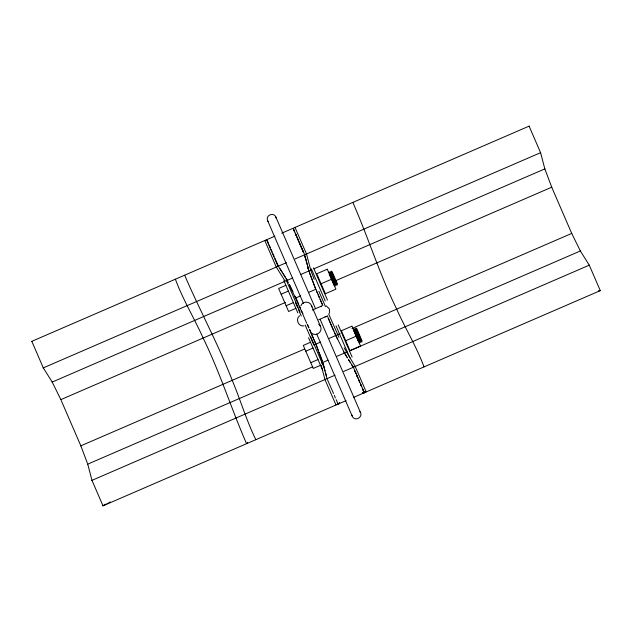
<?xml version="1.0" encoding="UTF-8"?>
<svg xmlns="http://www.w3.org/2000/svg" width="632" height="632" viewBox="0 0 632 632"><rect width="100%" height="100%" fill="white"/><g stroke="black" fill="none" stroke-linecap="round" stroke-linejoin="round"><path stroke-width="0.95" d="M329.446 313.275L329.383 308.906L326.238 305.864M300.919 305.69C302.531 301.077 309.704 300.966 311.465 305.525L320.543 326.491C322.999 331.539 316.245 336.888 311.892 333.341M247.594 442.519L246.567 443.696C231.336 408.786 219.928 372.367 203.133 338.049C194.293 318.204 182.925 299.647 175.38 279.202M299.623 315.771C295.073 319.057 298.494 326.965 304.008 325.891M107.882 503.712L110.055 501.887M104.707 505.087L106.192 503.854M339.518 402.884L338.025 404.117L336.216 399.693M104.509 504.581L103 505.821L91.98 480.359L87.737 464.149M338.112 404.077L339.629 402.837M320.59 306.694L321.87 305.928M31.6 341.422L274.904 236.139M281.761 233.168L529.221 126.084M43.087 367.966L286.391 262.683M294.994 258.962L540.708 152.628M51.998 382.155L284.361 281.603M285.901 280.94L292.521 278.072M300.958 274.422L311.505 269.856M314.009 268.774L544.942 168.839M285.893 285.332L278.641 288.461L288.611 311.497L295.855 308.361M281.137 294.22L288.382 291.083M321.056 283.768L331.595 279.202M60.64 399.716L285.419 302.444M295.602 298.035L300.721 295.823M308.495 292.458L316.079 289.18M335.331 280.845L551.831 187.159M286.122 305.738L293.367 302.602M312.287 310.075L321.514 306.086M318.639 319.776L326.404 316.411L324.974 316.822M310.533 342.283L303.289 345.42L313.259 368.448L320.503 365.312M80.635 445.923L304.577 349.014M313.82 345.017L320.724 342.031M328.49 338.665L340.087 333.649M351.921 328.529L571.826 233.366M305.785 351.179L313.03 348.042M345.704 340.719L356.243 336.161M310.762 362.689L318.007 359.553M87.524 464.243L312.824 366.75M321.419 363.029L328.04 360.161M336.477 356.511L347.031 351.945M349.536 350.863L580.468 250.928M91.759 480.446L335.063 375.163M343.666 371.442L589.38 265.108M102.779 505.916L346.083 400.633M353.651 397.354L600.4 290.578M598.346 290.878L600.282 290.625L589.261 265.163L580.358 250.975L571.715 233.413L551.72 187.206L544.831 168.886L540.589 152.683L529.103 126.131M363.297 392.298L366.205 391.927L355.184 366.457L344.124 347.877M362.27 393.041L364.285 392.756L362.381 388.364M362.452 392.962L364.372 392.717L353.738 368.124M318.702 324.177L320.543 326.491M346.976 357.278L343.492 351.345M348.548 359.782L350.12 362.278M351.692 364.783L353.264 367.287M279.992 268.639L282.085 271.973M283.136 273.64L285.23 276.982M286.28 278.649L287.331 280.316M285.182 281.248L276.279 267.06L264.792 240.508M347.608 358.06L344.472 353.051L335.845 335.489L327.218 315.55M348.651 359.734L353.351 367.247M278.325 266.175L287.212 280.371M315.534 308.7L275.884 217.076C273.79 211.665 265.124 215.417 267.636 220.647L303.463 303.447M267.636 220.647L268.237 221.658M359.908 411.622C364.119 416.686 354.726 422.318 352.253 416.204L316.703 334.036M338.942 337.338L328.624 313.867M337.441 339.052L334.533 332.827M289.488 284.708L292.948 291.731M295.105 296.124L295.966 297.877M60.854 399.622L52.211 382.06L43.3 367.879L31.813 341.327M287.639 281.248L288.5 283.002M289.369 284.763L302.894 314.246M352.838 202.414C368.298 237.648 379.714 274.486 396.706 309.143C405.341 328.656 416.63 346.818 424.017 366.908M332.116 271.665L337.449 283.997M356.756 328.616L362.097 340.956M331.208 271.081L337.251 285.048M355.856 328.04L361.899 341.999M331.018 272.139L336.35 284.463M355.658 329.098L360.99 341.414M330.109 271.555L336.153 285.522M354.757 328.514L360.801 342.473M330.078 272.985L335.252 284.937M354.56 329.572L359.892 341.888M329.011 272.029L335.055 285.996M353.659 328.988L359.703 342.947M329.312 274.217L334.154 285.411M353.952 331.176L358.573 341.841M313.543 267.913L327.471 300.089M338.191 324.872L352.119 357.041M295.026 227.433L306.512 253.977L310.754 270.18L314.199 279.336M311.347 268.861L325.275 301.037M335.995 325.82L349.923 357.996M293.572 229.108L304.679 254.767M293.485 229.147L294.63 231.802M295.397 233.571L303.439 252.152M354.781 370.802L355.927 373.433L354.718 370.826M356.685 375.195L357.823 377.825M359.727 382.218L358.581 379.579L359.655 382.242M360.485 383.972L361.623 386.61M293.414 229.171L294.567 231.826M295.334 233.595L296.479 236.257M297.245 238.027L298.399 240.681M299.165 242.451L300.311 245.105M301.077 246.875L303.376 252.184M356.614 375.218L357.759 377.857M360.414 384.003L361.559 386.634M362.318 388.396L364.214 392.78M318.82 291.218L325.488 306.623M315.85 289.274L322.905 305.588M316.498 291.147L317.288 292.956M318.07 294.773L319.247 297.49M320.029 299.299L322.383 304.735M328.261 318.331L333.751 331.01M320.313 319.737L360.509 412.633M296.361 298.786L298.715 304.221M299.497 306.03L300.674 308.748M301.456 310.565L303.028 314.191M307.729 325.061L308.906 327.779M309.688 329.588L313.219 337.749M314.001 339.558L315.178 342.275M307.207 324.208L308.779 327.834M309.562 329.643L315.834 344.148L322.731 362.46M303.249 315.305L306.694 323.252M286.099 279.794L300.026 311.963M310.747 336.745L323.734 366.765M295.389 302.436L297.743 307.871M298.525 309.68L301.267 316.024M305.193 325.085L313.425 344.108M267.312 240.468L268.371 243.162M269.137 244.932L270.283 247.586M271.049 249.356L272.202 252.018M272.969 253.788L274.114 256.442M274.88 258.212L278.42 266.135M327.384 379.532L333.554 393.538M334.312 395.3L335.363 397.97M266.538 239.757L278.025 266.301M283.902 280.742L297.83 312.919M308.55 337.693L322.478 369.87M335.979 405.001L324.959 379.54L321.206 365.241M184.662 275.189C199.783 310.565 218.388 344.322 232.213 380.33C240.531 399.961 246.393 420.501 255.849 439.682M61.241 400.53L80.849 445.837L87.39 463.232M315.502 288.358L308.945 270.962L304.932 255.723M309.451 272.874L315.368 288.413M315.968 344.085L318.378 350.499M319.065 352.332L322.162 360.572M351.929 415.066L352.253 416.204M311.465 305.525L311.876 306.954M275.884 217.076L276.208 218.214M322.984 363.408L327.005 378.655M304.837 255.763L307.081 264.342M307.579 266.246L308.329 269.106L307.515 266.277M305.019 256.742L305.77 259.602M323.102 363.361L325.093 370.984M325.599 372.896L326.341 375.756M327.281 269.232L316.743 273.79L325.369 293.738L335.908 289.18L327.281 269.232M351.929 326.183L341.391 330.749L350.017 350.689L360.556 346.131L351.929 326.183"/></g></svg>
